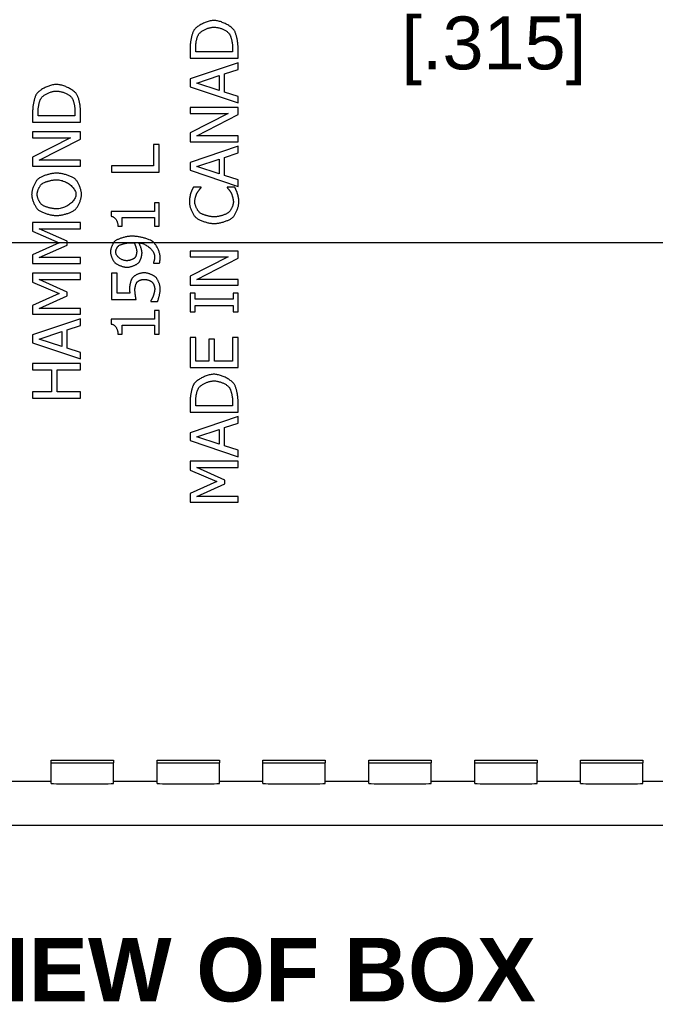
# Model space of a CAD drawing. Header units: millimetres. Extents: x 13 to 546, y 6 to 425.
# Drawn here: x 161.79 to 192.35, y 324.2 to 371.41 of the extents above; entities that cross this region are included whole.
import ezdxf

# ---------------------------------------------------------------- set-up
doc = ezdxf.new("R2010")
doc.units = ezdxf.units.MM
for name, color, linetype, lineweight in [('Dimension (ANSI)', 7, 'Continuous', 9), ('Section Line (ANSI)', 7, 'Continuous', 9), ('Symbol (ANSI)', 7, 'Continuous', 9), ('Visible (ANSI)', 7, 'Continuous', 18)]:
    doc.layers.add(name, color=color, linetype=linetype, lineweight=lineweight)
doc.styles.add('Label Text (ANSI)', font='ARIALBD.TTF')
doc.styles.add('Note Text (ANSI)', font='ARIAL.TTF')
doc.dimstyles.new('Default - mm (ANSI)', dxfattribs={"dimtxt": 2.54, "dimasz": 2.5, "dimexe": 3.175, "dimexo": 1.6002, "dimgap": 0.8, "dimtad": 0, "dimtih": 1, "dimtoh": 1, "dimrnd": 1e-08, "dimzin": 4, "dimdsep": 46, "dimtxsty": 'Note Text (ANSI)', "dimcen": 0.09, "dimdle": 10, "dimclrd": 256, "dimclre": 256, "dimclrt": 256, "dimadec": 1, "dimazin": 0, "dimtfac": 1.2, "dimtofl": 0, "dimtmove": 0, "dimatfit": 3, "dimfxl": 0, "dimtolj": 1, "dimtzin": 0, "dimlwd": -1, "dimlwe": -1, "dimarcsym": 0})

# ---------------------------------------------------------------- blocks, each defined once
blk = doc.blocks.new('2dTransSection1')
at = {"layer": 'Section Line (ANSI)'}
blk.add_line((214.845, 360.69), (119.845, 360.69), dxfattribs=at)
blk = doc.blocks.new('*D21')
at = {"layer": 'Defpoints', "color": 0}
for p in [(205.873, 384.618), (200.216, 378.961)]:
    blk.add_point(p, dxfattribs=at)
at = {"layer": 'Dimension (ANSI)'}
for p, q in [((203.045, 381.7), (203.045, 381.88)), ((202.955, 381.79), (203.135, 381.79)), ((193.257, 372.002), (198.448, 377.194)), ((190.623, 372.002), (193.257, 372.002))]:
    blk.add_line(p, q, dxfattribs=at)
blk.add_solid([(198.154, 377.488), (198.743, 376.899), (200.216, 378.961)], dxfattribs=at)
at = {"layer": 'Dimension (ANSI)', "insert": (184.582, 375.793), "char_height": 2.54, "attachment_point": 2, "style": 'Note Text (ANSI)'}
blk.add_mtext('\\A1; ∅8.00\\P[.315]', dxfattribs=at)

msp = doc.modelspace()

# ---------------------------------------------------------------- linework, layer by layer
at = {"layer": 'Visible (ANSI)'}
for p, q in [((170.25, 369.856), (170.25, 370.089)), ((172.021, 370.089), (172.021, 369.856)), ((172.285, 369.551), (172.285, 370.08)), ((169.985, 370.074), (169.985, 369.551)), ((172.021, 369.856), (170.25, 369.856)), ((169.985, 369.551), (172.285, 369.551)), ((172.285, 369.332), (169.985, 368.557)), ((172.285, 369.01), (172.285, 369.332)), ((170.298, 368.361), (171.381, 368.717)), ((171.381, 368.717), (171.381, 368.007)), ((171.642, 368.801), (172.285, 369.01)), ((171.642, 367.923), (171.642, 368.801)), ((169.985, 368.557), (169.985, 368.181)), ((171.381, 368.007), (170.298, 368.361)), ((169.985, 368.181), (172.285, 367.405)), ((172.285, 367.715), (171.642, 367.923)), ((172.285, 367.405), (172.285, 367.715)), ((162.411, 367.004), (162.411, 366.48)), ((162.676, 366.785), (162.676, 367.018)), ((164.447, 366.785), (162.676, 366.785)), ((164.447, 367.018), (164.447, 366.785)), ((164.711, 366.48), (164.711, 367.009)), ((172.285, 367.187), (169.985, 367.187)), ((169.985, 367.187), (169.985, 366.902)), ((169.985, 366.902), (171.806, 366.902)), ((171.806, 366.902), (169.985, 365.976)), ((170.302, 365.827), (172.285, 366.844)), ((172.285, 366.844), (172.285, 367.187)), ((162.411, 366.48), (164.711, 366.48)), ((164.711, 366.014), (162.411, 366.014)), ((162.411, 366.014), (162.411, 365.729)), ((164.711, 365.671), (164.711, 366.014)), ((169.985, 365.976), (169.985, 365.541)), ((172.285, 365.827), (170.302, 365.827)), ((172.285, 365.541), (172.285, 365.827)), ((162.411, 365.729), (164.232, 365.729)), ((164.232, 365.729), (162.411, 364.802)), ((162.728, 364.653), (164.711, 365.671)), ((168.498, 365.415), (168.226, 365.415)), ((168.226, 365.415), (168.226, 364.388)), ((168.498, 364.082), (168.498, 365.415)), ((169.985, 365.541), (172.285, 365.541)), ((172.285, 365.323), (169.985, 364.548)), ((171.642, 364.792), (172.285, 365.001)), ((172.285, 365.001), (172.285, 365.323)), ((162.411, 364.802), (162.411, 364.368)), ((164.711, 364.653), (162.728, 364.653)), ((164.711, 364.368), (164.711, 364.653)), ((169.985, 364.548), (169.985, 364.171)), ((170.298, 364.352), (171.381, 364.708)), ((171.381, 364.708), (171.381, 363.998)), ((171.642, 363.914), (171.642, 364.792)), ((162.411, 364.368), (164.711, 364.368)), ((168.226, 364.388), (166.198, 364.388)), ((166.198, 364.388), (166.198, 364.082)), ((166.198, 364.082), (168.498, 364.082)), ((169.985, 364.171), (172.285, 363.396)), ((171.381, 363.998), (170.298, 364.352)), ((172.285, 363.705), (171.642, 363.914)), ((172.285, 363.396), (172.285, 363.705)), ((170.507, 363.359), (170.138, 363.359)), ((170.507, 363.335), (170.507, 363.359)), ((172.129, 363.359), (171.763, 363.359)), ((171.763, 363.359), (171.763, 363.336)), ((168.498, 362.606), (168.263, 362.606)), ((168.263, 362.606), (168.263, 362.198)), ((168.498, 361.484), (168.498, 362.606)), ((168.263, 362.198), (166.191, 362.198)), ((166.191, 362.198), (166.191, 361.959)), ((164.711, 361.664), (162.411, 361.664)), ((162.411, 361.664), (162.411, 361.239)), ((164.711, 361.358), (164.711, 361.664)), ((166.722, 361.484), (166.722, 361.901)), ((166.722, 361.901), (168.263, 361.901)), ((168.263, 361.901), (168.263, 361.484)), ((162.411, 361.239), (163.692, 360.683)), ((162.73, 361.358), (164.711, 361.358)), ((164.078, 360.758), (162.73, 361.358)), ((166.511, 361.484), (166.722, 361.484)), ((168.263, 361.484), (168.498, 361.484)), ((163.692, 360.683), (162.411, 360.109)), ((164.078, 360.571), (164.078, 360.758)), ((162.73, 359.977), (164.078, 360.571)), ((172.285, 360.291), (169.985, 360.291)), ((169.985, 360.291), (169.985, 360.006)), ((172.285, 359.948), (172.285, 360.291)), ((162.411, 360.109), (162.411, 359.692)), ((162.411, 359.692), (164.711, 359.692)), ((164.711, 359.977), (162.73, 359.977)), ((164.711, 359.692), (164.711, 359.977)), ((168.215, 359.728), (168.215, 359.713)), ((168.215, 359.713), (168.511, 359.713)), ((169.985, 360.006), (171.806, 360.006)), ((171.806, 360.006), (169.985, 359.079)), ((170.302, 358.93), (172.285, 359.948)), ((164.711, 359.226), (162.411, 359.226)), ((162.411, 359.226), (162.411, 358.801)), ((164.711, 358.92), (164.711, 359.226)), ((166.469, 359.232), (166.198, 359.232)), ((166.198, 359.232), (166.198, 357.97)), ((166.469, 358.267), (166.469, 359.232)), ((162.411, 358.801), (163.692, 358.245)), ((162.73, 358.92), (164.711, 358.92)), ((164.078, 358.32), (162.73, 358.92)), ((169.985, 359.079), (169.985, 358.645)), ((172.285, 358.93), (170.302, 358.93)), ((172.285, 358.645), (172.285, 358.93)), ((164.078, 358.133), (164.078, 358.32)), ((169.985, 358.645), (172.285, 358.645)), ((163.692, 358.245), (162.411, 357.671)), ((162.73, 357.539), (164.078, 358.133)), ((166.198, 357.97), (167.384, 357.97)), ((167.082, 358.267), (166.469, 358.267)), ((168.09, 357.898), (168.09, 357.875)), ((168.09, 357.875), (168.416, 357.875)), ((170.22, 358.267), (169.985, 358.267)), ((169.985, 358.267), (169.985, 357.376)), ((170.22, 357.974), (170.22, 358.267)), ((172.05, 357.974), (170.22, 357.974)), ((172.285, 358.267), (172.05, 358.267)), ((172.05, 358.267), (172.05, 357.974)), ((172.285, 357.376), (172.285, 358.267)), ((162.411, 357.671), (162.411, 357.254)), ((164.711, 357.539), (162.73, 357.539)), ((164.711, 357.254), (164.711, 357.539)), ((168.498, 357.428), (168.263, 357.428)), ((168.263, 357.428), (168.263, 357.02)), ((168.498, 356.306), (168.498, 357.428)), ((169.985, 357.376), (170.22, 357.376)), ((170.22, 357.376), (170.22, 357.668)), ((170.22, 357.668), (172.05, 357.668)), ((172.05, 357.668), (172.05, 357.376)), ((172.05, 357.376), (172.285, 357.376)), ((162.411, 357.254), (164.711, 357.254)), ((164.711, 357.036), (162.411, 356.26)), ((164.711, 356.713), (164.711, 357.036)), ((168.263, 357.02), (166.191, 357.02)), ((166.191, 357.02), (166.191, 356.781)), ((162.725, 356.065), (163.807, 356.421)), ((163.807, 356.421), (163.807, 355.71)), ((164.068, 356.504), (164.711, 356.713)), ((164.068, 355.627), (164.068, 356.504)), ((166.722, 356.306), (166.722, 356.723)), ((166.722, 356.723), (168.263, 356.723)), ((168.263, 356.723), (168.263, 356.306)), ((162.411, 356.26), (162.411, 355.884)), ((163.807, 355.71), (162.725, 356.065)), ((166.511, 356.306), (166.722, 356.306)), ((168.263, 356.306), (168.498, 356.306)), ((169.985, 356.142), (169.985, 354.703)), ((170.257, 356.142), (169.985, 356.142)), ((170.257, 355.009), (170.257, 356.142)), ((171.159, 356.066), (170.887, 356.066)), ((170.887, 356.066), (170.887, 355.009)), ((171.159, 355.009), (171.159, 356.066)), ((172.285, 356.142), (172.013, 356.142)), ((172.013, 356.142), (172.013, 355.009)), ((172.285, 354.703), (172.285, 356.142)), ((162.411, 355.884), (164.711, 355.108)), ((164.711, 355.418), (164.068, 355.627)), ((164.711, 355.108), (164.711, 355.418)), ((170.887, 355.009), (170.257, 355.009)), ((172.013, 355.009), (171.159, 355.009)), ((164.711, 354.89), (162.411, 354.89)), ((162.411, 354.89), (162.411, 354.585)), ((162.411, 354.585), (163.314, 354.585)), ((163.314, 354.585), (163.314, 353.526)), ((163.586, 354.585), (164.711, 354.585)), ((163.586, 353.526), (163.586, 354.585)), ((164.711, 354.585), (164.711, 354.89)), ((169.985, 354.703), (172.285, 354.703)), ((163.314, 353.526), (162.411, 353.526)), ((162.411, 353.526), (162.411, 353.22)), ((162.411, 353.22), (164.711, 353.22)), ((164.711, 353.526), (163.586, 353.526)), ((164.711, 353.22), (164.711, 353.526)), ((169.985, 353.081), (169.985, 352.558)), ((170.25, 352.863), (170.25, 353.096)), ((172.021, 353.096), (172.021, 352.863)), ((172.285, 352.558), (172.285, 353.087)), ((172.021, 352.863), (170.25, 352.863)), ((169.985, 352.558), (172.285, 352.558)), ((172.285, 352.34), (169.985, 351.564)), ((172.285, 352.017), (172.285, 352.34)), ((170.298, 351.369), (171.381, 351.725)), ((171.381, 351.725), (171.381, 351.014)), ((171.642, 351.808), (172.285, 352.017)), ((171.642, 350.931), (171.642, 351.808)), ((169.985, 351.564), (169.985, 351.188)), ((171.381, 351.014), (170.298, 351.369)), ((169.985, 351.188), (172.285, 350.412)), ((172.285, 350.722), (171.642, 350.931)), ((172.285, 350.412), (172.285, 350.722)), ((172.285, 350.194), (169.985, 350.194)), ((169.985, 350.194), (169.985, 349.769)), ((170.304, 349.889), (172.285, 349.889)), ((171.652, 349.289), (170.304, 349.889)), ((172.285, 349.889), (172.285, 350.194)), ((169.985, 349.769), (171.266, 349.214)), ((171.266, 349.214), (169.985, 348.64)), ((170.304, 348.508), (171.652, 349.102)), ((171.652, 349.102), (171.652, 349.289)), ((169.985, 348.64), (169.985, 348.222)), ((172.285, 348.508), (170.304, 348.508)), ((172.285, 348.222), (172.285, 348.508)), ((169.985, 348.222), (172.285, 348.222)), ((163.299, 335.834), (166.299, 335.834)), ((163.299, 335.71), (163.299, 335.834)), ((163.299, 334.71), (163.299, 335.71)), ((166.299, 335.834), (166.299, 335.71)), ((166.299, 334.71), (166.299, 335.71)), ((168.39, 335.834), (171.39, 335.834)), ((168.39, 335.71), (168.39, 335.834)), ((168.39, 334.71), (168.39, 335.71)), ((171.39, 335.834), (171.39, 335.71)), ((171.39, 334.71), (171.39, 335.71)), ((173.481, 335.834), (176.481, 335.834)), ((173.481, 335.71), (173.481, 335.834)), ((173.481, 334.71), (173.481, 335.71)), ((176.481, 335.834), (176.481, 335.71)), ((176.481, 334.71), (176.481, 335.71)), ((178.572, 335.834), (181.572, 335.834)), ((178.572, 335.71), (178.572, 335.834)), ((178.572, 334.71), (178.572, 335.71)), ((181.572, 335.834), (181.572, 335.71)), ((181.572, 334.71), (181.572, 335.71)), ((183.663, 335.834), (186.663, 335.834)), ((183.663, 335.71), (183.663, 335.834)), ((183.663, 334.71), (183.663, 335.71)), ((186.663, 335.834), (186.663, 335.71)), ((186.663, 334.71), (186.663, 335.71)), ((188.754, 335.834), (191.754, 335.834)), ((188.754, 335.71), (188.754, 335.834)), ((188.754, 334.71), (188.754, 335.71)), ((191.754, 335.834), (191.754, 335.71)), ((191.754, 334.71), (191.754, 335.71)), ((161.208, 334.834), (163.299, 334.834)), ((166.299, 334.834), (168.39, 334.834)), ((171.39, 334.834), (173.481, 334.834)), ((176.481, 334.834), (178.572, 334.834)), ((181.572, 334.834), (183.663, 334.834)), ((186.663, 334.834), (188.754, 334.834)), ((191.754, 334.834), (193.845, 334.834)), ((204.845, 332.69), (129.845, 332.69))]:
    msp.add_line(p, q, dxfattribs=at)
at = {"layer": 'Visible (ANSI)', "flags": 128}
for points in [[(171.137, 371.364), (171.089, 371.362), (171.04, 371.358), (170.991, 371.351), (170.943, 371.342), (170.896, 371.331), (170.849, 371.318), (170.803, 371.304), (170.757, 371.288), (170.711, 371.271), (170.666, 371.253), (170.622, 371.233), (170.579, 371.213), (170.536, 371.191), (170.495, 371.169), (170.455, 371.145), (170.416, 371.121), (170.379, 371.097), (170.343, 371.071), (170.31, 371.046), (170.279, 371.02), (170.248, 370.992), (170.219, 370.962), (170.192, 370.931), (170.168, 370.898)], [(170.388, 370.697), (170.408, 370.726), (170.432, 370.754), (170.458, 370.779), (170.485, 370.803), (170.513, 370.825), (170.542, 370.846), (170.572, 370.866), (170.603, 370.885), (170.634, 370.902), (170.667, 370.919), (170.7, 370.935), (170.733, 370.951), (170.767, 370.965), (170.802, 370.978), (170.836, 370.99), (170.87, 371.001), (170.905, 371.011), (170.939, 371.02), (170.973, 371.027), (171.006, 371.034), (171.039, 371.039), (171.071, 371.042), (171.103, 371.045), (171.133, 371.045)], [(171.133, 371.045), (171.17, 371.044), (171.206, 371.042), (171.243, 371.037), (171.279, 371.032), (171.315, 371.025), (171.35, 371.017), (171.385, 371.008), (171.421, 370.997), (171.455, 370.986), (171.49, 370.974), (171.524, 370.961), (171.557, 370.947), (171.59, 370.932), (171.622, 370.916), (171.652, 370.9), (171.682, 370.883), (171.71, 370.866), (171.737, 370.848), (171.762, 370.83), (171.786, 370.812), (171.808, 370.792), (171.83, 370.771), (171.85, 370.748), (171.868, 370.725)], [(172.101, 370.894), (172.079, 370.924), (172.053, 370.954), (172.024, 370.984), (171.99, 371.014), (171.953, 371.044), (171.915, 371.073), (171.875, 371.1), (171.835, 371.126), (171.794, 371.15), (171.752, 371.174), (171.709, 371.197), (171.665, 371.219), (171.62, 371.239), (171.575, 371.259), (171.529, 371.277), (171.483, 371.294), (171.437, 371.31), (171.391, 371.323), (171.346, 371.335), (171.302, 371.345), (171.259, 371.353), (171.217, 371.359), (171.176, 371.363), (171.137, 371.364)], [(170.168, 370.898), (170.157, 370.88), (170.146, 370.86), (170.135, 370.838), (170.124, 370.813), (170.113, 370.786), (170.102, 370.758), (170.092, 370.727), (170.081, 370.695), (170.071, 370.661), (170.061, 370.626), (170.052, 370.59), (170.043, 370.553), (170.034, 370.515), (170.027, 370.476), (170.019, 370.436), (170.012, 370.396), (170.006, 370.356), (170.001, 370.315), (169.996, 370.275), (169.992, 370.234), (169.989, 370.194), (169.987, 370.153), (169.986, 370.114), (169.985, 370.074)], [(170.25, 370.089), (170.25, 370.116), (170.251, 370.143), (170.253, 370.17), (170.255, 370.198), (170.258, 370.226), (170.261, 370.255), (170.265, 370.284), (170.27, 370.312), (170.275, 370.341), (170.28, 370.369), (170.286, 370.398), (170.292, 370.425), (170.298, 370.453), (170.305, 370.48), (170.312, 370.506), (170.32, 370.531), (170.328, 370.556), (170.336, 370.58), (170.344, 370.602), (170.353, 370.624), (170.361, 370.644), (170.37, 370.663), (170.379, 370.681), (170.388, 370.697)], [(171.868, 370.725), (171.879, 370.708), (171.889, 370.69), (171.899, 370.67), (171.909, 370.648), (171.919, 370.625), (171.929, 370.601), (171.938, 370.576), (171.946, 370.55), (171.955, 370.522), (171.962, 370.494), (171.97, 370.466), (171.977, 370.436), (171.984, 370.407), (171.99, 370.377), (171.995, 370.347), (172, 370.317), (172.005, 370.286), (172.009, 370.257), (172.012, 370.227), (172.015, 370.198), (172.018, 370.17), (172.019, 370.142), (172.02, 370.115), (172.021, 370.089)], [(172.285, 370.08), (172.285, 370.115), (172.284, 370.151), (172.282, 370.188), (172.279, 370.225), (172.276, 370.262), (172.272, 370.3), (172.267, 370.338), (172.262, 370.376), (172.256, 370.414), (172.249, 370.452), (172.242, 370.489), (172.234, 370.526), (172.226, 370.562), (172.217, 370.598), (172.207, 370.633), (172.197, 370.667), (172.187, 370.7), (172.176, 370.732), (172.164, 370.763), (172.153, 370.793), (172.14, 370.821), (172.127, 370.847), (172.114, 370.872), (172.101, 370.894)], [(163.563, 368.293), (163.515, 368.292), (163.466, 368.287), (163.418, 368.28), (163.369, 368.271), (163.322, 368.26), (163.276, 368.247), (163.229, 368.233), (163.183, 368.217), (163.137, 368.2), (163.092, 368.182), (163.048, 368.162), (163.005, 368.142), (162.962, 368.12), (162.921, 368.098), (162.881, 368.075), (162.842, 368.051), (162.805, 368.026), (162.77, 368.001), (162.736, 367.975), (162.705, 367.949), (162.675, 367.921), (162.645, 367.892), (162.618, 367.86), (162.594, 367.827)], [(164.527, 367.824), (164.505, 367.853), (164.48, 367.883), (164.45, 367.913), (164.416, 367.943), (164.38, 367.973), (164.341, 368.002), (164.302, 368.029), (164.261, 368.055), (164.22, 368.08), (164.179, 368.103), (164.135, 368.126), (164.091, 368.148), (164.046, 368.169), (164.001, 368.188), (163.955, 368.207), (163.909, 368.224), (163.863, 368.239), (163.818, 368.253), (163.773, 368.265), (163.728, 368.275), (163.685, 368.283), (163.643, 368.289), (163.602, 368.292), (163.563, 368.293)], [(162.594, 367.827), (162.583, 367.81), (162.572, 367.789), (162.561, 367.767), (162.55, 367.742), (162.539, 367.715), (162.529, 367.687), (162.518, 367.656), (162.508, 367.624), (162.497, 367.591), (162.488, 367.556), (162.478, 367.52), (162.469, 367.482), (162.461, 367.444), (162.453, 367.405), (162.445, 367.365), (162.439, 367.325), (162.433, 367.285), (162.427, 367.245), (162.423, 367.204), (162.419, 367.163), (162.416, 367.123), (162.413, 367.083), (162.412, 367.043), (162.411, 367.004)], [(162.814, 367.626), (162.835, 367.655), (162.858, 367.683), (162.884, 367.709), (162.911, 367.732), (162.939, 367.754), (162.968, 367.775), (162.999, 367.795), (163.029, 367.814), (163.06, 367.832), (163.093, 367.849), (163.126, 367.865), (163.159, 367.88), (163.193, 367.894), (163.228, 367.907), (163.262, 367.919), (163.297, 367.931), (163.331, 367.94), (163.365, 367.949), (163.399, 367.957), (163.432, 367.963), (163.465, 367.968), (163.497, 367.972), (163.529, 367.974), (163.56, 367.975)], [(163.56, 367.975), (163.596, 367.974), (163.632, 367.971), (163.669, 367.967), (163.705, 367.961), (163.741, 367.954), (163.776, 367.946), (163.812, 367.937), (163.847, 367.927), (163.882, 367.915), (163.916, 367.903), (163.95, 367.89), (163.984, 367.876), (164.016, 367.861), (164.048, 367.846), (164.079, 367.829), (164.108, 367.813), (164.136, 367.795), (164.163, 367.778), (164.188, 367.759), (164.212, 367.741), (164.234, 367.721), (164.256, 367.7), (164.276, 367.678), (164.294, 367.654)], [(164.711, 367.009), (164.711, 367.044), (164.71, 367.08), (164.708, 367.117), (164.705, 367.154), (164.702, 367.192), (164.698, 367.229), (164.693, 367.267), (164.688, 367.305), (164.682, 367.343), (164.676, 367.381), (164.668, 367.418), (164.661, 367.455), (164.652, 367.492), (164.643, 367.527), (164.634, 367.562), (164.624, 367.597), (164.613, 367.63), (164.602, 367.662), (164.591, 367.692), (164.579, 367.722), (164.566, 367.75), (164.554, 367.776), (164.54, 367.801), (164.527, 367.824)], [(162.676, 367.018), (162.676, 367.045), (162.677, 367.072), (162.679, 367.099), (162.681, 367.127), (162.684, 367.156), (162.688, 367.184), (162.691, 367.213), (162.696, 367.242), (162.701, 367.27), (162.706, 367.299), (162.712, 367.327), (162.718, 367.355), (162.725, 367.382), (162.731, 367.409), (162.739, 367.435), (162.746, 367.461), (162.754, 367.485), (162.762, 367.509), (162.77, 367.532), (162.779, 367.553), (162.787, 367.573), (162.796, 367.592), (162.805, 367.61), (162.814, 367.626)], [(164.294, 367.654), (164.305, 367.638), (164.315, 367.619), (164.326, 367.599), (164.336, 367.578), (164.345, 367.555), (164.355, 367.531), (164.364, 367.505), (164.373, 367.479), (164.381, 367.452), (164.389, 367.424), (164.396, 367.395), (164.403, 367.366), (164.41, 367.336), (164.416, 367.306), (164.422, 367.276), (164.427, 367.246), (164.431, 367.216), (164.435, 367.186), (164.439, 367.157), (164.442, 367.128), (164.444, 367.099), (164.445, 367.071), (164.446, 367.044), (164.447, 367.018)], [(163.561, 364.033), (163.527, 364.032), (163.492, 364.03), (163.455, 364.027), (163.418, 364.023), (163.379, 364.017), (163.34, 364.011), (163.301, 364.004), (163.261, 363.995), (163.221, 363.986), (163.181, 363.976), (163.141, 363.965), (163.102, 363.954), (163.063, 363.942), (163.024, 363.929), (162.987, 363.916), (162.95, 363.903), (162.914, 363.889), (162.88, 363.874), (162.847, 363.86), (162.816, 363.845), (162.783, 363.828), (162.747, 363.807), (162.709, 363.783), (162.674, 363.757)], [(164.447, 363.757), (164.425, 363.774), (164.4, 363.792), (164.372, 363.81), (164.341, 363.827), (164.308, 363.845), (164.272, 363.862), (164.235, 363.878), (164.196, 363.894), (164.155, 363.91), (164.115, 363.924), (164.073, 363.938), (164.032, 363.951), (163.99, 363.963), (163.949, 363.974), (163.908, 363.985), (163.867, 363.994), (163.826, 364.003), (163.785, 364.01), (163.746, 364.017), (163.707, 364.022), (163.668, 364.027), (163.631, 364.03), (163.596, 364.032), (163.561, 364.033)], [(162.674, 363.757), (162.656, 363.739), (162.637, 363.719), (162.618, 363.696), (162.599, 363.672), (162.581, 363.646), (162.563, 363.617), (162.545, 363.588), (162.527, 363.557), (162.51, 363.524), (162.493, 363.491), (162.478, 363.457), (162.462, 363.422), (162.448, 363.387), (162.434, 363.352), (162.422, 363.316), (162.41, 363.28), (162.4, 363.244), (162.39, 363.209), (162.382, 363.175), (162.376, 363.141), (162.37, 363.108), (162.366, 363.076), (162.364, 363.045), (162.363, 363.015)], [(162.628, 363.017), (162.628, 363.037), (162.63, 363.059), (162.633, 363.081), (162.637, 363.104), (162.642, 363.127), (162.648, 363.151), (162.655, 363.175), (162.663, 363.2), (162.672, 363.224), (162.681, 363.249), (162.691, 363.273), (162.702, 363.297), (162.714, 363.321), (162.726, 363.344), (162.738, 363.367), (162.751, 363.389), (162.765, 363.41), (162.779, 363.43), (162.793, 363.449), (162.807, 363.467), (162.822, 363.484), (162.837, 363.5), (162.851, 363.513), (162.866, 363.526)], [(162.866, 363.526), (162.901, 363.549), (162.939, 363.569), (162.976, 363.586), (163.008, 363.599), (163.035, 363.61), (163.063, 363.62), (163.091, 363.629), (163.12, 363.638), (163.148, 363.647), (163.177, 363.655), (163.206, 363.662), (163.234, 363.669), (163.263, 363.676), (163.291, 363.682), (163.32, 363.688), (163.348, 363.693), (163.376, 363.698), (163.404, 363.702), (163.432, 363.705), (163.459, 363.708), (163.486, 363.711), (163.512, 363.712), (163.537, 363.713), (163.561, 363.714)], [(163.561, 363.714), (163.617, 363.712), (163.671, 363.707), (163.726, 363.698), (163.78, 363.686), (163.833, 363.672), (163.886, 363.654), (163.937, 363.634), (163.988, 363.612), (164.038, 363.587), (164.086, 363.56), (164.133, 363.531), (164.178, 363.5), (164.221, 363.467), (164.261, 363.433), (164.299, 363.398), (164.334, 363.361), (164.367, 363.324), (164.396, 363.285), (164.423, 363.244), (164.447, 363.202), (164.467, 363.157), (164.482, 363.112), (164.492, 363.065), (164.495, 363.017)], [(164.76, 363.015), (164.759, 363.044), (164.757, 363.074), (164.753, 363.106), (164.748, 363.138), (164.741, 363.172), (164.733, 363.206), (164.724, 363.241), (164.714, 363.276), (164.703, 363.312), (164.691, 363.347), (164.677, 363.383), (164.663, 363.418), (164.648, 363.452), (164.632, 363.487), (164.616, 363.52), (164.599, 363.552), (164.581, 363.583), (164.563, 363.613), (164.544, 363.642), (164.525, 363.669), (164.506, 363.694), (164.486, 363.717), (164.467, 363.738), (164.447, 363.757)], [(162.363, 363.015), (162.364, 362.985), (162.366, 362.954), (162.37, 362.922), (162.375, 362.889), (162.382, 362.855), (162.39, 362.821), (162.399, 362.786), (162.41, 362.75), (162.421, 362.715), (162.434, 362.679), (162.447, 362.644), (162.461, 362.608), (162.476, 362.574), (162.492, 362.54), (162.509, 362.507), (162.526, 362.475), (162.543, 362.444), (162.561, 362.414), (162.58, 362.386), (162.598, 362.36), (162.617, 362.336), (162.636, 362.313), (162.655, 362.293), (162.674, 362.275)], [(162.866, 362.506), (162.851, 362.519), (162.836, 362.533), (162.821, 362.548), (162.806, 362.565), (162.792, 362.583), (162.777, 362.602), (162.764, 362.622), (162.75, 362.643), (162.737, 362.665), (162.725, 362.687), (162.713, 362.71), (162.701, 362.734), (162.69, 362.758), (162.68, 362.782), (162.671, 362.806), (162.662, 362.831), (162.655, 362.855), (162.648, 362.88), (162.642, 362.904), (162.637, 362.928), (162.633, 362.951), (162.63, 362.974), (162.628, 362.996), (162.628, 363.017)], [(164.495, 363.017), (164.492, 362.971), (164.483, 362.926), (164.469, 362.883), (164.451, 362.84), (164.429, 362.8), (164.405, 362.76), (164.376, 362.722), (164.345, 362.684), (164.311, 362.647), (164.273, 362.61), (164.233, 362.575), (164.19, 362.542), (164.146, 362.51), (164.099, 362.48), (164.05, 362.452), (164, 362.426), (163.948, 362.402), (163.896, 362.381), (163.842, 362.363), (163.787, 362.347), (163.731, 362.335), (163.675, 362.325), (163.618, 362.32), (163.561, 362.318)], [(164.447, 362.273), (164.466, 362.291), (164.486, 362.312), (164.505, 362.335), (164.524, 362.36), (164.543, 362.386), (164.561, 362.414), (164.58, 362.444), (164.597, 362.475), (164.614, 362.507), (164.631, 362.54), (164.647, 362.574), (164.662, 362.609), (164.676, 362.644), (164.69, 362.679), (164.702, 362.715), (164.713, 362.75), (164.724, 362.786), (164.733, 362.821), (164.741, 362.855), (164.748, 362.889), (164.753, 362.922), (164.757, 362.954), (164.759, 362.985), (164.76, 363.015)], [(170.004, 363.053), (170.001, 363.042), (169.997, 363.029), (169.994, 363.016), (169.99, 363.001), (169.987, 362.986), (169.983, 362.97), (169.98, 362.953), (169.977, 362.935), (169.973, 362.918), (169.97, 362.899), (169.967, 362.881), (169.964, 362.862), (169.961, 362.843), (169.959, 362.824), (169.956, 362.805), (169.954, 362.786), (169.952, 362.767), (169.95, 362.748), (169.948, 362.73), (169.947, 362.713), (169.946, 362.696), (169.945, 362.679), (169.944, 362.664), (169.944, 362.649)], [(170.138, 363.359), (170.133, 363.349), (170.127, 363.338), (170.122, 363.327), (170.116, 363.315), (170.11, 363.303), (170.103, 363.29), (170.097, 363.277), (170.091, 363.263), (170.084, 363.249), (170.078, 363.235), (170.071, 363.221), (170.065, 363.206), (170.059, 363.192), (170.053, 363.177), (170.046, 363.163), (170.041, 363.149), (170.035, 363.135), (170.029, 363.122), (170.024, 363.109), (170.019, 363.097), (170.015, 363.085), (170.011, 363.073), (170.007, 363.063), (170.004, 363.053)], [(170.205, 362.647), (170.205, 362.664), (170.206, 362.682), (170.208, 362.7), (170.21, 362.719), (170.212, 362.738), (170.216, 362.758), (170.219, 362.778), (170.223, 362.798), (170.227, 362.818), (170.232, 362.838), (170.237, 362.858), (170.242, 362.878), (170.247, 362.898), (170.253, 362.917), (170.259, 362.936), (170.265, 362.955), (170.271, 362.973), (170.277, 362.99), (170.284, 363.007), (170.29, 363.022), (170.296, 363.037), (170.303, 363.051), (170.309, 363.064), (170.315, 363.075)], [(170.315, 363.075), (170.322, 363.088), (170.33, 363.101), (170.338, 363.115), (170.347, 363.128), (170.356, 363.141), (170.365, 363.155), (170.375, 363.168), (170.384, 363.181), (170.394, 363.194), (170.403, 363.206), (170.412, 363.218), (170.421, 363.23), (170.429, 363.241), (170.438, 363.252), (170.446, 363.263), (170.455, 363.273), (170.463, 363.283), (170.47, 363.292), (170.478, 363.3), (170.484, 363.309), (170.491, 363.316), (170.497, 363.323), (170.502, 363.329), (170.507, 363.335)], [(171.763, 363.336), (171.768, 363.331), (171.774, 363.326), (171.78, 363.319), (171.786, 363.312), (171.793, 363.303), (171.801, 363.295), (171.808, 363.285), (171.817, 363.275), (171.825, 363.265), (171.834, 363.254), (171.843, 363.243), (171.852, 363.231), (171.861, 363.22), (171.869, 363.208), (171.878, 363.196), (171.887, 363.184), (171.896, 363.172), (171.904, 363.16), (171.912, 363.148), (171.92, 363.136), (171.928, 363.125), (171.935, 363.114), (171.942, 363.103), (171.948, 363.092)], [(171.948, 363.092), (171.954, 363.081), (171.96, 363.068), (171.967, 363.053), (171.973, 363.038), (171.98, 363.022), (171.986, 363.004), (171.993, 362.986), (171.999, 362.967), (172.005, 362.948), (172.011, 362.928), (172.017, 362.907), (172.023, 362.886), (172.028, 362.865), (172.034, 362.844), (172.038, 362.823), (172.043, 362.801), (172.047, 362.78), (172.051, 362.76), (172.054, 362.739), (172.057, 362.72), (172.059, 362.7), (172.06, 362.682), (172.061, 362.664), (172.062, 362.647)], [(172.259, 363.053), (172.255, 363.065), (172.251, 363.078), (172.246, 363.091), (172.241, 363.104), (172.236, 363.117), (172.231, 363.131), (172.225, 363.144), (172.22, 363.158), (172.214, 363.172), (172.208, 363.185), (172.202, 363.199), (172.196, 363.212), (172.19, 363.225), (172.184, 363.239), (172.178, 363.252), (172.172, 363.265), (172.166, 363.279), (172.16, 363.291), (172.154, 363.304), (172.149, 363.316), (172.143, 363.328), (172.138, 363.339), (172.133, 363.349), (172.129, 363.359)], [(172.326, 362.643), (172.326, 362.661), (172.325, 362.68), (172.325, 362.698), (172.323, 362.717), (172.322, 362.736), (172.32, 362.755), (172.318, 362.774), (172.316, 362.793), (172.313, 362.811), (172.311, 362.83), (172.308, 362.848), (172.305, 362.866), (172.301, 362.884), (172.298, 362.901), (172.295, 362.918), (172.291, 362.935), (172.287, 362.952), (172.283, 362.968), (172.279, 362.983), (172.276, 362.998), (172.271, 363.013), (172.267, 363.027), (172.263, 363.04), (172.259, 363.053)], [(169.944, 362.649), (169.945, 362.619), (169.947, 362.588), (169.951, 362.555), (169.957, 362.522), (169.964, 362.488), (169.972, 362.453), (169.981, 362.418), (169.992, 362.382), (170.004, 362.346), (170.016, 362.311), (170.03, 362.275), (170.045, 362.239), (170.06, 362.205), (170.076, 362.17), (170.093, 362.137), (170.11, 362.105), (170.128, 362.073), (170.146, 362.044), (170.165, 362.015), (170.184, 361.988), (170.203, 361.963), (170.222, 361.94), (170.242, 361.92), (170.261, 361.901)], [(170.442, 362.138), (170.427, 362.151), (170.413, 362.166), (170.398, 362.182), (170.384, 362.2), (170.37, 362.219), (170.356, 362.239), (170.342, 362.26), (170.329, 362.281), (170.316, 362.304), (170.303, 362.327), (170.291, 362.351), (170.28, 362.375), (170.269, 362.399), (170.259, 362.423), (170.249, 362.448), (170.241, 362.472), (170.233, 362.496), (170.226, 362.52), (170.22, 362.543), (170.215, 362.565), (170.211, 362.587), (170.208, 362.608), (170.206, 362.628), (170.205, 362.647)], [(172.062, 362.647), (172.061, 362.628), (172.059, 362.609), (172.057, 362.589), (172.053, 362.568), (172.048, 362.546), (172.042, 362.524), (172.036, 362.501), (172.029, 362.478), (172.021, 362.454), (172.012, 362.431), (172.002, 362.407), (171.992, 362.383), (171.981, 362.36), (171.97, 362.336), (171.957, 362.313), (171.945, 362.291), (171.932, 362.268), (171.918, 362.247), (171.904, 362.227), (171.89, 362.208), (171.876, 362.19), (171.861, 362.173), (171.847, 362.159), (171.832, 362.145)], [(172.024, 361.903), (172.043, 361.922), (172.062, 361.942), (172.081, 361.965), (172.099, 361.99), (172.117, 362.017), (172.135, 362.046), (172.153, 362.076), (172.17, 362.107), (172.186, 362.139), (172.202, 362.172), (172.217, 362.206), (172.232, 362.241), (172.246, 362.276), (172.259, 362.312), (172.271, 362.347), (172.282, 362.383), (172.291, 362.418), (172.3, 362.453), (172.308, 362.487), (172.314, 362.52), (172.319, 362.553), (172.323, 362.584), (172.325, 362.614), (172.326, 362.643)], [(162.674, 362.275), (162.697, 362.257), (162.722, 362.24), (162.751, 362.222), (162.782, 362.205), (162.815, 362.187), (162.851, 362.17), (162.889, 362.154), (162.927, 362.138), (162.967, 362.122), (163.008, 362.108), (163.049, 362.094), (163.09, 362.081), (163.131, 362.069), (163.172, 362.058), (163.213, 362.047), (163.253, 362.038), (163.294, 362.029), (163.334, 362.022), (163.374, 362.015), (163.414, 362.009), (163.452, 362.005), (163.49, 362.002), (163.526, 362), (163.561, 361.999)], [(163.561, 362.318), (163.534, 362.318), (163.505, 362.32), (163.476, 362.322), (163.446, 362.325), (163.414, 362.329), (163.383, 362.333), (163.351, 362.338), (163.319, 362.344), (163.286, 362.351), (163.254, 362.358), (163.222, 362.365), (163.19, 362.373), (163.158, 362.382), (163.128, 362.391), (163.097, 362.4), (163.068, 362.41), (163.04, 362.42), (163.013, 362.43), (162.987, 362.441), (162.963, 362.451), (162.938, 362.463), (162.913, 362.476), (162.888, 362.491), (162.866, 362.506)], [(163.561, 361.999), (163.595, 362), (163.631, 362.002), (163.667, 362.005), (163.705, 362.009), (163.744, 362.014), (163.783, 362.021), (163.822, 362.028), (163.863, 362.036), (163.903, 362.045), (163.943, 362.055), (163.983, 362.066), (164.023, 362.077), (164.062, 362.089), (164.101, 362.102), (164.139, 362.115), (164.176, 362.129), (164.211, 362.143), (164.246, 362.157), (164.279, 362.172), (164.31, 362.187), (164.342, 362.204), (164.378, 362.224), (164.414, 362.247), (164.447, 362.273)], [(171.137, 361.933), (171.111, 361.933), (171.083, 361.935), (171.054, 361.937), (171.025, 361.94), (170.995, 361.944), (170.964, 361.949), (170.933, 361.955), (170.902, 361.961), (170.87, 361.968), (170.838, 361.975), (170.807, 361.983), (170.776, 361.992), (170.745, 362.001), (170.715, 362.01), (170.685, 362.02), (170.656, 362.03), (170.628, 362.041), (170.601, 362.051), (170.575, 362.062), (170.55, 362.073), (170.526, 362.085), (170.498, 362.1), (170.469, 362.118), (170.442, 362.138)], [(171.832, 362.145), (171.815, 362.132), (171.795, 362.119), (171.773, 362.105), (171.749, 362.091), (171.723, 362.078), (171.695, 362.065), (171.666, 362.052), (171.635, 362.039), (171.604, 362.028), (171.572, 362.016), (171.541, 362.006), (171.508, 361.996), (171.476, 361.986), (171.445, 361.978), (171.413, 361.97), (171.381, 361.963), (171.349, 361.956), (171.317, 361.95), (171.286, 361.945), (171.255, 361.941), (171.224, 361.937), (171.195, 361.935), (171.165, 361.933), (171.137, 361.933)], [(166.191, 361.959), (166.215, 361.956), (166.238, 361.951), (166.261, 361.943), (166.283, 361.933), (166.304, 361.922), (166.324, 361.909), (166.343, 361.894), (166.361, 361.878), (166.378, 361.86), (166.394, 361.842), (166.409, 361.822), (166.424, 361.801), (166.437, 361.778), (166.449, 361.755), (166.461, 361.731), (166.471, 361.706), (166.48, 361.68), (166.488, 361.653), (166.495, 361.626), (166.501, 361.598), (166.506, 361.57), (166.509, 361.542), (166.511, 361.513), (166.511, 361.484)], [(170.261, 361.901), (170.283, 361.883), (170.309, 361.865), (170.336, 361.846), (170.367, 361.828), (170.4, 361.81), (170.434, 361.792), (170.471, 361.775), (170.509, 361.758), (170.548, 361.742), (170.588, 361.727), (170.628, 361.713), (170.669, 361.699), (170.709, 361.687), (170.75, 361.675), (170.79, 361.664), (170.831, 361.654), (170.871, 361.645), (170.911, 361.637), (170.95, 361.631), (170.99, 361.625), (171.028, 361.62), (171.065, 361.617), (171.102, 361.615), (171.137, 361.614)], [(171.137, 361.614), (171.172, 361.615), (171.208, 361.617), (171.245, 361.62), (171.283, 361.625), (171.322, 361.63), (171.362, 361.637), (171.402, 361.645), (171.442, 361.654), (171.482, 361.663), (171.523, 361.674), (171.563, 361.685), (171.603, 361.697), (171.642, 361.71), (171.681, 361.723), (171.718, 361.737), (171.755, 361.751), (171.79, 361.766), (171.825, 361.781), (171.857, 361.797), (171.888, 361.812), (171.919, 361.829), (171.955, 361.851), (171.991, 361.875), (172.024, 361.903)], [(166.359, 360.755), (166.346, 360.742), (166.333, 360.728), (166.321, 360.712), (166.308, 360.695), (166.296, 360.676), (166.283, 360.657), (166.271, 360.636), (166.26, 360.615), (166.248, 360.592), (166.237, 360.569), (166.227, 360.546), (166.217, 360.522), (166.207, 360.498), (166.199, 360.474), (166.19, 360.449), (166.183, 360.425), (166.176, 360.401), (166.17, 360.377), (166.164, 360.353), (166.16, 360.33), (166.156, 360.307), (166.154, 360.285), (166.152, 360.264), (166.152, 360.244)], [(167.21, 361.005), (167.17, 361.004), (167.129, 361.002), (167.087, 360.999), (167.045, 360.994), (167.004, 360.989), (166.962, 360.982), (166.92, 360.975), (166.879, 360.967), (166.839, 360.958), (166.8, 360.948), (166.761, 360.938), (166.723, 360.927), (166.685, 360.916), (166.649, 360.904), (166.614, 360.891), (166.58, 360.878), (166.548, 360.865), (166.517, 360.852), (166.488, 360.838), (166.46, 360.824), (166.434, 360.809), (166.407, 360.793), (166.382, 360.775), (166.359, 360.755)], [(166.534, 360.531), (166.56, 360.552), (166.59, 360.569), (166.618, 360.584), (166.641, 360.594), (166.664, 360.603), (166.688, 360.612), (166.712, 360.62), (166.737, 360.628), (166.761, 360.636), (166.785, 360.642), (166.809, 360.649), (166.834, 360.655), (166.859, 360.66), (166.884, 360.666), (166.91, 360.671), (166.936, 360.675), (166.962, 360.679), (166.988, 360.683), (167.014, 360.686), (167.04, 360.689), (167.066, 360.691), (167.091, 360.692), (167.117, 360.693), (167.141, 360.693)], [(167.141, 360.693), (167.148, 360.693), (167.155, 360.693), (167.162, 360.693), (167.169, 360.693), (167.177, 360.693), (167.184, 360.693), (167.192, 360.693), (167.199, 360.692), (167.206, 360.692), (167.213, 360.692), (167.22, 360.692), (167.227, 360.691), (167.233, 360.691), (167.24, 360.691), (167.246, 360.69), (167.252, 360.69), (167.257, 360.69), (167.263, 360.689), (167.268, 360.689), (167.272, 360.689), (167.277, 360.689), (167.28, 360.688), (167.284, 360.688), (167.287, 360.688)], [(168.176, 360.751), (168.128, 360.782), (168.074, 360.809), (168.02, 360.833), (167.973, 360.851), (167.935, 360.865), (167.895, 360.879), (167.855, 360.891), (167.815, 360.903), (167.775, 360.915), (167.734, 360.926), (167.693, 360.936), (167.653, 360.945), (167.613, 360.954), (167.574, 360.962), (167.534, 360.97), (167.495, 360.977), (167.456, 360.983), (167.418, 360.989), (167.38, 360.993), (167.344, 360.997), (167.308, 361.001), (167.274, 361.003), (167.242, 361.004), (167.21, 361.005)], [(167.287, 360.688), (167.294, 360.676), (167.301, 360.664), (167.309, 360.65), (167.316, 360.634), (167.324, 360.618), (167.331, 360.601), (167.338, 360.583), (167.345, 360.565), (167.352, 360.546), (167.359, 360.526), (167.366, 360.507), (167.372, 360.487), (167.378, 360.467), (167.383, 360.447), (167.389, 360.427), (167.394, 360.408), (167.398, 360.388), (167.402, 360.37), (167.405, 360.352), (167.408, 360.335), (167.411, 360.318), (167.412, 360.303), (167.413, 360.289), (167.414, 360.276)], [(167.669, 360.207), (167.669, 360.224), (167.667, 360.242), (167.665, 360.261), (167.663, 360.28), (167.66, 360.3), (167.656, 360.32), (167.651, 360.341), (167.646, 360.363), (167.64, 360.384), (167.634, 360.406), (167.627, 360.428), (167.62, 360.45), (167.613, 360.472), (167.605, 360.494), (167.596, 360.515), (167.587, 360.537), (167.578, 360.557), (167.569, 360.578), (167.559, 360.598), (167.55, 360.617), (167.54, 360.636), (167.529, 360.653), (167.519, 360.67), (167.509, 360.686)], [(167.509, 360.686), (167.556, 360.681), (167.602, 360.673), (167.648, 360.662), (167.694, 360.649), (167.738, 360.633), (167.782, 360.614), (167.825, 360.594), (167.867, 360.571), (167.907, 360.547), (167.946, 360.521), (167.984, 360.493), (168.021, 360.464), (168.055, 360.433), (168.088, 360.401), (168.119, 360.368), (168.147, 360.334), (168.173, 360.299), (168.198, 360.262), (168.22, 360.224), (168.239, 360.184), (168.254, 360.143), (168.266, 360.101), (168.274, 360.058), (168.277, 360.015)], [(168.543, 359.974), (168.542, 360.009), (168.539, 360.044), (168.535, 360.08), (168.528, 360.117), (168.52, 360.154), (168.511, 360.192), (168.5, 360.229), (168.488, 360.267), (168.474, 360.305), (168.459, 360.342), (168.443, 360.379), (168.427, 360.415), (168.409, 360.451), (168.39, 360.485), (168.371, 360.519), (168.351, 360.551), (168.33, 360.583), (168.309, 360.612), (168.287, 360.64), (168.265, 360.667), (168.243, 360.691), (168.221, 360.713), (168.198, 360.734), (168.176, 360.751)], [(166.152, 360.244), (166.152, 360.227), (166.154, 360.209), (166.156, 360.189), (166.16, 360.169), (166.164, 360.148), (166.169, 360.126), (166.175, 360.104), (166.181, 360.081), (166.188, 360.058), (166.196, 360.035), (166.205, 360.012), (166.214, 359.989), (166.223, 359.965), (166.233, 359.942), (166.243, 359.92), (166.254, 359.898), (166.265, 359.876), (166.277, 359.855), (166.288, 359.835), (166.3, 359.816), (166.313, 359.796), (166.329, 359.774), (166.348, 359.751), (166.368, 359.73)], [(166.403, 360.242), (166.404, 360.253), (166.404, 360.264), (166.406, 360.275), (166.408, 360.287), (166.41, 360.299), (166.413, 360.312), (166.416, 360.325), (166.42, 360.338), (166.425, 360.351), (166.429, 360.364), (166.434, 360.377), (166.44, 360.391), (166.446, 360.404), (166.452, 360.417), (166.458, 360.429), (166.465, 360.442), (166.472, 360.454), (166.48, 360.466), (166.488, 360.478), (166.496, 360.489), (166.505, 360.501), (166.514, 360.511), (166.524, 360.522), (166.534, 360.531)], [(166.933, 359.827), (166.901, 359.828), (166.87, 359.831), (166.838, 359.836), (166.807, 359.844), (166.777, 359.852), (166.747, 359.863), (166.718, 359.875), (166.689, 359.888), (166.661, 359.903), (166.633, 359.92), (166.607, 359.937), (166.582, 359.955), (166.557, 359.975), (166.535, 359.995), (166.513, 360.016), (166.494, 360.038), (166.476, 360.06), (166.459, 360.083), (166.444, 360.108), (166.43, 360.133), (166.419, 360.159), (166.411, 360.186), (166.405, 360.214), (166.403, 360.242)], [(167.414, 360.276), (167.413, 360.265), (167.413, 360.254), (167.412, 360.242), (167.411, 360.23), (167.41, 360.218), (167.408, 360.205), (167.406, 360.192), (167.404, 360.178), (167.402, 360.165), (167.399, 360.151), (167.396, 360.138), (167.393, 360.125), (167.389, 360.111), (167.386, 360.098), (167.382, 360.085), (167.378, 360.073), (167.373, 360.06), (167.369, 360.048), (167.364, 360.037), (167.359, 360.026), (167.354, 360.015), (167.347, 360.004), (167.341, 359.993), (167.333, 359.983)], [(167.533, 359.763), (167.543, 359.777), (167.552, 359.792), (167.562, 359.808), (167.571, 359.824), (167.58, 359.842), (167.588, 359.86), (167.596, 359.878), (167.604, 359.897), (167.611, 359.917), (167.618, 359.937), (167.625, 359.957), (167.631, 359.977), (167.637, 359.998), (167.642, 360.018), (167.647, 360.039), (167.651, 360.059), (167.655, 360.079), (167.659, 360.099), (167.662, 360.119), (167.664, 360.138), (167.666, 360.156), (167.668, 360.174), (167.669, 360.191), (167.669, 360.207)], [(166.368, 359.73), (166.382, 359.717), (166.399, 359.704), (166.417, 359.691), (166.437, 359.678), (166.458, 359.665), (166.48, 359.653), (166.504, 359.64), (166.528, 359.628), (166.554, 359.616), (166.58, 359.604), (166.607, 359.593), (166.634, 359.583), (166.661, 359.573), (166.689, 359.563), (166.717, 359.554), (166.744, 359.546), (166.771, 359.539), (166.798, 359.533), (166.825, 359.527), (166.851, 359.522), (166.876, 359.519), (166.9, 359.516), (166.923, 359.514), (166.946, 359.514)], [(167.333, 359.983), (167.324, 359.973), (167.313, 359.962), (167.301, 359.951), (167.288, 359.941), (167.273, 359.931), (167.258, 359.921), (167.242, 359.912), (167.225, 359.903), (167.208, 359.894), (167.19, 359.886), (167.172, 359.878), (167.153, 359.871), (167.135, 359.864), (167.116, 359.858), (167.098, 359.852), (167.079, 359.847), (167.061, 359.843), (167.042, 359.839), (167.023, 359.835), (167.005, 359.832), (166.986, 359.83), (166.968, 359.828), (166.95, 359.827), (166.933, 359.827)], [(166.946, 359.514), (166.971, 359.514), (166.997, 359.516), (167.023, 359.519), (167.05, 359.523), (167.078, 359.528), (167.105, 359.534), (167.133, 359.541), (167.161, 359.549), (167.189, 359.558), (167.217, 359.568), (167.244, 359.578), (167.271, 359.589), (167.298, 359.6), (167.324, 359.612), (167.349, 359.625), (167.373, 359.638), (167.397, 359.652), (167.419, 359.666), (167.44, 359.68), (167.46, 359.694), (167.48, 359.71), (167.499, 359.727), (167.517, 359.745), (167.533, 359.763)], [(168.277, 360.015), (168.276, 360.005), (168.276, 359.994), (168.275, 359.982), (168.274, 359.97), (168.272, 359.958), (168.271, 359.945), (168.269, 359.932), (168.267, 359.919), (168.264, 359.905), (168.262, 359.892), (168.259, 359.878), (168.256, 359.865), (168.253, 359.851), (168.25, 359.838), (168.247, 359.826), (168.244, 359.813), (168.241, 359.801), (168.238, 359.79), (168.234, 359.779), (168.231, 359.769), (168.228, 359.759), (168.224, 359.749), (168.22, 359.738), (168.215, 359.728)], [(168.511, 359.713), (168.514, 359.721), (168.516, 359.73), (168.518, 359.739), (168.52, 359.749), (168.522, 359.759), (168.524, 359.77), (168.526, 359.782), (168.528, 359.794), (168.53, 359.806), (168.531, 359.818), (168.533, 359.83), (168.534, 359.843), (168.536, 359.855), (168.537, 359.868), (168.538, 359.88), (168.539, 359.892), (168.54, 359.904), (168.541, 359.916), (168.541, 359.927), (168.542, 359.937), (168.542, 359.948), (168.543, 359.957), (168.543, 359.966), (168.543, 359.974)], [(167.768, 359.245), (167.741, 359.245), (167.715, 359.243), (167.688, 359.24), (167.66, 359.236), (167.633, 359.23), (167.605, 359.224), (167.578, 359.217), (167.55, 359.209), (167.523, 359.2), (167.496, 359.191), (167.47, 359.181), (167.444, 359.17), (167.419, 359.158), (167.394, 359.146), (167.371, 359.133), (167.348, 359.12), (167.326, 359.107), (167.306, 359.093), (167.287, 359.08), (167.269, 359.065), (167.252, 359.051), (167.237, 359.037), (167.224, 359.023), (167.212, 359.009)], [(168.321, 359.042), (168.307, 359.054), (168.291, 359.067), (168.274, 359.079), (168.255, 359.091), (168.234, 359.104), (168.213, 359.116), (168.19, 359.127), (168.166, 359.139), (168.142, 359.15), (168.117, 359.161), (168.091, 359.171), (168.065, 359.181), (168.039, 359.19), (168.012, 359.199), (167.986, 359.207), (167.959, 359.215), (167.933, 359.222), (167.908, 359.228), (167.883, 359.233), (167.858, 359.237), (167.834, 359.241), (167.811, 359.243), (167.789, 359.245), (167.768, 359.245)], [(167.212, 359.009), (167.199, 358.989), (167.186, 358.969), (167.174, 358.947), (167.164, 358.926), (167.154, 358.904), (167.145, 358.882), (167.137, 358.86), (167.129, 358.838), (167.122, 358.815), (167.115, 358.792), (167.109, 358.769), (167.103, 358.747), (167.098, 358.724), (167.093, 358.7), (167.089, 358.677), (167.085, 358.654), (167.081, 358.631), (167.078, 358.608), (167.075, 358.585), (167.073, 358.562), (167.071, 358.54), (167.07, 358.518), (167.069, 358.496), (167.069, 358.475)], [(167.328, 358.425), (167.328, 358.44), (167.329, 358.455), (167.33, 358.471), (167.331, 358.487), (167.333, 358.504), (167.336, 358.521), (167.339, 358.539), (167.342, 358.556), (167.345, 358.574), (167.349, 358.592), (167.353, 358.609), (167.358, 358.627), (167.362, 358.644), (167.367, 358.661), (167.373, 358.677), (167.378, 358.693), (167.384, 358.709), (167.39, 358.724), (167.396, 358.738), (167.402, 358.751), (167.409, 358.764), (167.417, 358.778), (167.425, 358.79), (167.434, 358.802)], [(167.434, 358.802), (167.442, 358.81), (167.45, 358.819), (167.46, 358.827), (167.471, 358.835), (167.483, 358.844), (167.495, 358.852), (167.508, 358.859), (167.522, 358.867), (167.537, 358.874), (167.552, 358.881), (167.567, 358.888), (167.582, 358.894), (167.597, 358.9), (167.613, 358.905), (167.628, 358.91), (167.643, 358.914), (167.659, 358.918), (167.675, 358.922), (167.69, 358.925), (167.706, 358.927), (167.721, 358.929), (167.736, 358.931), (167.751, 358.932), (167.766, 358.932)], [(167.766, 358.932), (167.781, 358.932), (167.797, 358.931), (167.814, 358.93), (167.831, 358.928), (167.848, 358.925), (167.866, 358.922), (167.884, 358.919), (167.902, 358.915), (167.92, 358.91), (167.938, 358.906), (167.955, 358.901), (167.973, 358.895), (167.99, 358.89), (168.007, 358.884), (168.024, 358.877), (168.04, 358.871), (168.055, 358.864), (168.07, 358.857), (168.084, 358.85), (168.097, 358.843), (168.11, 358.836), (168.121, 358.829), (168.131, 358.822), (168.14, 358.815)], [(168.14, 358.815), (168.149, 358.806), (168.158, 358.797), (168.167, 358.787), (168.175, 358.775), (168.184, 358.763), (168.192, 358.751), (168.2, 358.737), (168.208, 358.723), (168.215, 358.709), (168.223, 358.694), (168.23, 358.679), (168.236, 358.663), (168.243, 358.647), (168.249, 358.631), (168.254, 358.615), (168.259, 358.599), (168.264, 358.583), (168.268, 358.567), (168.272, 358.552), (168.275, 358.537), (168.277, 358.522), (168.279, 358.508), (168.28, 358.495), (168.28, 358.483)], [(168.547, 358.477), (168.546, 358.5), (168.544, 358.524), (168.541, 358.549), (168.537, 358.574), (168.532, 358.601), (168.526, 358.627), (168.519, 358.654), (168.512, 358.682), (168.503, 358.709), (168.494, 358.736), (168.484, 358.763), (168.473, 358.79), (168.462, 358.817), (168.451, 358.843), (168.439, 358.868), (168.426, 358.892), (168.414, 358.916), (168.401, 358.938), (168.388, 358.959), (168.374, 358.979), (168.361, 358.997), (168.348, 359.014), (168.334, 359.029), (168.321, 359.042)], [(167.069, 358.475), (167.069, 358.47), (167.069, 358.463), (167.069, 358.456), (167.069, 358.448), (167.069, 358.44), (167.07, 358.432), (167.07, 358.423), (167.07, 358.414), (167.071, 358.404), (167.071, 358.395), (167.072, 358.385), (167.072, 358.375), (167.073, 358.365), (167.074, 358.356), (167.074, 358.346), (167.075, 358.336), (167.076, 358.326), (167.077, 358.317), (167.077, 358.308), (167.078, 358.299), (167.079, 358.29), (167.08, 358.282), (167.081, 358.274), (167.082, 358.267)], [(167.384, 357.97), (167.381, 357.981), (167.379, 357.994), (167.376, 358.008), (167.374, 358.023), (167.371, 358.04), (167.368, 358.058), (167.364, 358.078), (167.361, 358.098), (167.358, 358.118), (167.355, 358.14), (167.352, 358.162), (167.349, 358.184), (167.346, 358.207), (167.343, 358.229), (167.34, 358.251), (167.338, 358.273), (167.336, 358.294), (167.334, 358.315), (167.332, 358.336), (167.331, 358.356), (167.329, 358.374), (167.329, 358.392), (167.328, 358.409), (167.328, 358.425)], [(168.28, 358.483), (168.28, 358.471), (168.28, 358.458), (168.279, 358.445), (168.278, 358.431), (168.276, 358.417), (168.274, 358.403), (168.272, 358.389), (168.27, 358.374), (168.267, 358.359), (168.265, 358.344), (168.262, 358.328), (168.259, 358.313), (168.255, 358.298), (168.252, 358.283), (168.248, 358.268), (168.245, 358.253), (168.241, 358.238), (168.237, 358.224), (168.233, 358.21), (168.229, 358.196), (168.225, 358.183), (168.221, 358.17), (168.217, 358.157), (168.213, 358.146)], [(168.416, 357.875), (168.424, 357.891), (168.431, 357.909), (168.439, 357.928), (168.446, 357.949), (168.454, 357.972), (168.461, 357.996), (168.468, 358.021), (168.476, 358.047), (168.483, 358.074), (168.49, 358.102), (168.497, 358.13), (168.503, 358.159), (168.509, 358.188), (168.515, 358.217), (168.521, 358.246), (168.526, 358.274), (168.53, 358.303), (168.535, 358.33), (168.538, 358.358), (168.541, 358.384), (168.544, 358.409), (168.545, 358.433), (168.546, 358.456), (168.547, 358.477)], [(168.213, 358.146), (168.21, 358.138), (168.207, 358.129), (168.204, 358.121), (168.2, 358.112), (168.196, 358.103), (168.192, 358.094), (168.188, 358.085), (168.184, 358.076), (168.18, 358.066), (168.175, 358.057), (168.171, 358.047), (168.166, 358.038), (168.162, 358.028), (168.157, 358.019), (168.153, 358.01), (168.148, 358), (168.143, 357.991), (168.139, 357.982), (168.134, 357.974), (168.13, 357.965), (168.124, 357.954), (168.113, 357.935), (168.101, 357.915), (168.09, 357.898)], [(166.191, 356.781), (166.215, 356.778), (166.238, 356.773), (166.261, 356.765), (166.283, 356.756), (166.304, 356.744), (166.324, 356.731), (166.343, 356.716), (166.361, 356.7), (166.378, 356.682), (166.394, 356.664), (166.409, 356.644), (166.424, 356.623), (166.437, 356.601), (166.449, 356.577), (166.461, 356.553), (166.471, 356.528), (166.48, 356.502), (166.488, 356.475), (166.495, 356.448), (166.501, 356.421), (166.506, 356.392), (166.509, 356.364), (166.511, 356.335), (166.511, 356.306)], [(171.137, 354.371), (171.089, 354.37), (171.04, 354.365), (170.991, 354.358), (170.943, 354.349), (170.896, 354.338), (170.849, 354.325), (170.803, 354.311), (170.757, 354.295), (170.711, 354.278), (170.666, 354.26), (170.622, 354.24), (170.579, 354.22), (170.536, 354.198), (170.495, 354.176), (170.455, 354.153), (170.416, 354.128), (170.379, 354.104), (170.343, 354.079), (170.31, 354.053), (170.279, 354.027), (170.248, 353.999), (170.219, 353.969), (170.192, 353.938), (170.168, 353.905)], [(170.388, 353.704), (170.408, 353.733), (170.432, 353.761), (170.458, 353.787), (170.485, 353.81), (170.513, 353.832), (170.542, 353.853), (170.572, 353.873), (170.603, 353.892), (170.634, 353.91), (170.667, 353.926), (170.7, 353.943), (170.733, 353.958), (170.767, 353.972), (170.802, 353.985), (170.836, 353.997), (170.87, 354.008), (170.905, 354.018), (170.939, 354.027), (170.973, 354.035), (171.006, 354.041), (171.039, 354.046), (171.071, 354.05), (171.103, 354.052), (171.133, 354.053)], [(171.133, 354.053), (171.17, 354.052), (171.206, 354.049), (171.243, 354.045), (171.279, 354.039), (171.315, 354.032), (171.35, 354.024), (171.385, 354.015), (171.421, 354.005), (171.455, 353.993), (171.49, 353.981), (171.524, 353.968), (171.557, 353.954), (171.59, 353.939), (171.622, 353.924), (171.652, 353.907), (171.682, 353.891), (171.71, 353.873), (171.737, 353.855), (171.762, 353.837), (171.786, 353.819), (171.808, 353.799), (171.83, 353.778), (171.85, 353.756), (171.868, 353.732)], [(172.101, 353.902), (172.079, 353.931), (172.053, 353.961), (172.024, 353.991), (171.99, 354.021), (171.953, 354.051), (171.915, 354.08), (171.875, 354.107), (171.835, 354.133), (171.794, 354.158), (171.752, 354.181), (171.709, 354.204), (171.665, 354.226), (171.62, 354.247), (171.575, 354.266), (171.529, 354.285), (171.483, 354.302), (171.437, 354.317), (171.391, 354.331), (171.346, 354.343), (171.302, 354.353), (171.259, 354.361), (171.217, 354.366), (171.176, 354.37), (171.137, 354.371)], [(170.168, 353.905), (170.157, 353.888), (170.146, 353.867), (170.135, 353.845), (170.124, 353.82), (170.113, 353.793), (170.102, 353.765), (170.092, 353.734), (170.081, 353.702), (170.071, 353.669), (170.061, 353.634), (170.052, 353.597), (170.043, 353.56), (170.034, 353.522), (170.027, 353.483), (170.019, 353.443), (170.012, 353.403), (170.006, 353.363), (170.001, 353.323), (169.996, 353.282), (169.992, 353.241), (169.989, 353.201), (169.987, 353.161), (169.986, 353.121), (169.985, 353.081)], [(170.25, 353.096), (170.25, 353.123), (170.251, 353.15), (170.253, 353.177), (170.255, 353.205), (170.258, 353.234), (170.261, 353.262), (170.265, 353.291), (170.27, 353.319), (170.275, 353.348), (170.28, 353.377), (170.286, 353.405), (170.292, 353.433), (170.298, 353.46), (170.305, 353.487), (170.312, 353.513), (170.32, 353.539), (170.328, 353.563), (170.336, 353.587), (170.344, 353.61), (170.353, 353.631), (170.361, 353.651), (170.37, 353.67), (170.379, 353.688), (170.388, 353.704)], [(171.868, 353.732), (171.879, 353.715), (171.889, 353.697), (171.899, 353.677), (171.909, 353.656), (171.919, 353.633), (171.929, 353.609), (171.938, 353.583), (171.946, 353.557), (171.955, 353.53), (171.962, 353.501), (171.97, 353.473), (171.977, 353.443), (171.984, 353.414), (171.99, 353.384), (171.995, 353.354), (172, 353.324), (172.005, 353.294), (172.009, 353.264), (172.012, 353.234), (172.015, 353.205), (172.018, 353.177), (172.019, 353.149), (172.02, 353.122), (172.021, 353.096)], [(172.285, 353.087), (172.285, 353.122), (172.284, 353.158), (172.282, 353.195), (172.279, 353.232), (172.276, 353.27), (172.272, 353.307), (172.267, 353.345), (172.262, 353.383), (172.256, 353.421), (172.249, 353.459), (172.242, 353.496), (172.234, 353.533), (172.226, 353.57), (172.217, 353.605), (172.207, 353.64), (172.197, 353.674), (172.187, 353.708), (172.176, 353.74), (172.164, 353.77), (172.153, 353.8), (172.14, 353.828), (172.127, 353.854), (172.114, 353.879), (172.101, 353.902)]]:
    msp.add_lwpolyline(points, dxfattribs=at)
at = {"layer": 'Visible (ANSI)'}
for centre in [(164.799, 335.71), (169.89, 335.71), (174.981, 335.71), (180.072, 335.71), (185.163, 335.71), (190.254, 335.71), (164.799, 334.71), (169.89, 334.71), (174.981, 334.71), (180.072, 334.71), (185.163, 334.71), (190.254, 334.71)]:
    msp.add_ellipse(centre, major_axis=(1.5, 0), ratio=0.004363, start_param=3.141593, end_param=6.283185, dxfattribs=at)

# ---------------------------------------------------------------- block references
at = {"layer": 'Section Line (ANSI)'}
msp.add_blockref('2dTransSection1', (0, 0), dxfattribs=at)

# ---------------------------------------------------------------- texts
at = {"layer": 'Symbol (ANSI)', "insert": (148.263, 324.203), "char_height": 3.05, "attachment_point": 7, "style": 'Label Text (ANSI)'}
msp.add_mtext('TOP VIEW OF BOX', dxfattribs=at)

# ---------------------------------------------------------------- dimensions: what is measured, and where the dimension line sits
at = {"layer": 'Dimension (ANSI)'}
dim = msp.add_diameter_dim_2p(p1=(205.873, 384.618), p2=(200.216, 378.961), text=' <>\\X[.315]', dimstyle='Default - mm (ANSI)', override={"dimdec": 2, "dimpost": '\\X', "dimtp": 0, "dimtm": 0, "dimtdec": 2, "dimtvp": -0.25}, dxfattribs=at)
dim.commit()
dim.dimension.update_dxf_attribs({"geometry": '*D21', "text_midpoint": (184.582, 372.002), "dimtype": 163})

doc.saveas('drawing.dxf')
